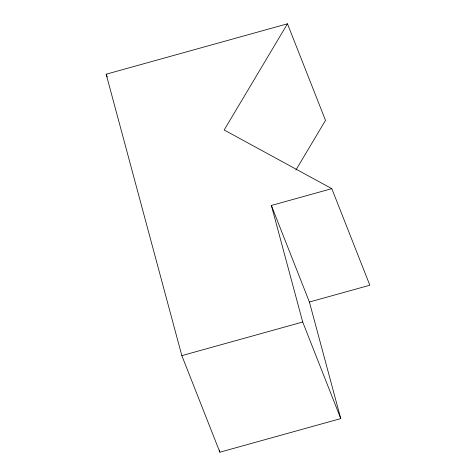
<?xml version="1.0" encoding="UTF-8"?>
<svg xmlns="http://www.w3.org/2000/svg" width="476" height="476" viewBox="0 0 476 476"><rect width="100%" height="100%" fill="white"/><g stroke="black" fill="none" stroke-linecap="round" stroke-linejoin="round"><path stroke-width="0.71" d="M295.941 169.968L325.507 120.368L287.468 23.8L224.166 129.99L331.802 188.651L369.84 285.219L309.406 302.022L271.368 205.453L331.802 188.651M309.406 302.022L340.751 418.594L219.882 452.2L181.838 355.632L106.16 74.214L287.468 23.8M181.838 355.632L302.712 322.026L340.751 418.594M106.16 74.214L107.249 76.969M271.368 205.453L302.712 322.026M219.299 450.046L219.882 452.2"/></g></svg>
